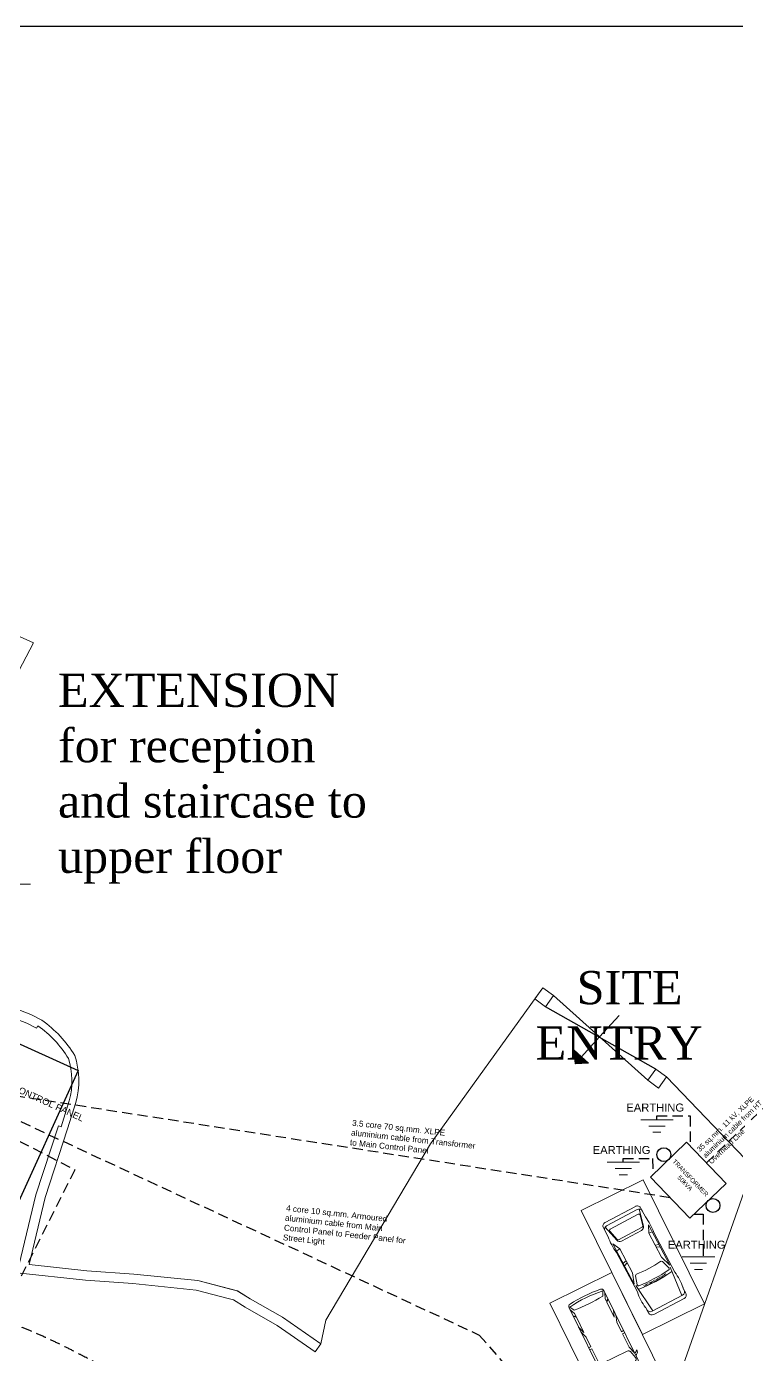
# Model space of a CAD drawing. Header units: inches. Extents: x 527934 to 2134587, y -408734 to 227304.
# Drawn here: x 731264 to 756944, y -149600 to -101610 of the extents above; entities that cross this region are included whole.
import ezdxf

# ---------------------------------------------------------------- set-up
doc = ezdxf.new("R2010")
doc.units = ezdxf.units.IN
doc.header["$MEASUREMENT"] = 0
doc.linetypes.add('HIDDEN', pattern=[0.375, 0.25, -0.125])
for name, color, linetype, lineweight in [('1 FOR ELEC', 3, 'Continuous', 30), ('1 LIGHT N SWITCH', 3, 'Continuous', 25), ('5 DB BOXES', 3, 'Continuous', 25), ('boundary', 1, 'Continuous', 20), ('dim', 253, 'Continuous', 9), ('K-AR-RCC', 159, 'Continuous', 9), ('LANDSCAPE', 97, 'Continuous', 9), ('Miscellaneous', 7, 'Continuous', 15), ('NEW BLOCKS', 12, 'Continuous', 30), ('partition wall', 5, 'Continuous', 20)]:
    doc.layers.add(name, color=color, linetype=linetype, lineweight=lineweight)
doc.styles.add('1.5MM TEXT', font='calibri.ttf', dxfattribs={"height": 1.5})
doc.styles.add('arial', font='arial.ttf')
doc.styles.add('ordinary', font='arial.ttf', dxfattribs={"height": 1000})
doc.styles.get("Standard").update_dxf_attribs({"font": 'arial.ttf'})

# ---------------------------------------------------------------- blocks, each defined once
blk = doc.blocks.new('A$C50A51E71')
at = {"linetype": 'Continuous'}
for p, q in [((-1.101, 0.118), (-1.101, 0.451)), ((-0.773, 0.473), (-1.066, 0.443)), ((-1.066, 0.118), (-1.066, 0.451)), ((-1.065, 0.488), (-1.005, 0.488)), ((-0.835, 0.488), (-0.404, 0.488)), ((-0.821, 0.39), (-0.806, 0.389)), ((-0.82, 0.403), (-0.805, 0.402)), ((-0.689, 0.431), (-0.772, 0.458)), ((-0.753, 0.479), (-0.313, 0.479)), ((-0.649, 0.444), (-0.753, 0.479)), ((-0.388, 0.444), (-0.649, 0.444)), ((-0.555, 0.479), (-0.539, 0.444)), ((-0.527, 0.479), (-0.518, 0.444)), ((-0.391, 0.479), (-0.388, 0.444)), ((-0.313, 0.479), (-0.388, 0.444)), ((-0.33, 0.175), (-0.33, 0.394)), ((-0.305, 0.412), (-0.305, 0.155)), ((-0.301, 0.429), (-0.138, 0.469)), ((-0.296, 0.424), (-0.192, 0.449)), ((-0.233, 0.488), (-0.134, 0.488)), ((-0.177, 0.437), (-0.177, 0.13)), ((-0.132, 0.118), (-0.132, 0.451)), ((-0.098, 0.118), (-0.098, 0.451)), ((-0.825, 0.311), (-0.81, 0.311)), ((-0.825, 0.298), (-0.81, 0.298)), ((-0.825, 0.284), (-0.81, 0.284)), ((-0.825, 0.271), (-0.81, 0.271)), ((-0.825, 0.258), (-0.81, 0.258)), ((-0.824, 0.337), (-0.809, 0.337)), ((-0.824, 0.324), (-0.81, 0.324)), ((-0.823, 0.363), (-0.808, 0.363)), ((-0.823, 0.35), (-0.809, 0.35)), ((-0.822, 0.377), (-0.807, 0.376)), ((-0.824, 0.245), (-0.81, 0.245)), ((-0.824, 0.232), (-0.809, 0.232)), ((-0.823, 0.219), (-0.809, 0.219)), ((-0.823, 0.206), (-0.808, 0.206)), ((-0.822, 0.192), (-0.807, 0.193)), ((-0.821, 0.179), (-0.806, 0.18)), ((-0.82, 0.166), (-0.805, 0.167)), ((-0.689, 0.138), (-0.772, 0.111)), ((-0.301, 0.139), (-0.138, 0.1)), ((-0.296, 0.143), (-0.192, 0.118)), ((-0.773, 0.096), (-1.066, 0.126)), ((-1.065, 0.081), (-1.005, 0.081)), ((-0.835, 0.081), (-0.404, 0.081)), ((-0.649, 0.125), (-0.753, 0.09)), ((-0.753, 0.09), (-0.313, 0.09)), ((-0.388, 0.125), (-0.649, 0.125)), ((-0.555, 0.09), (-0.539, 0.125)), ((-0.527, 0.09), (-0.518, 0.125)), ((-0.391, 0.09), (-0.388, 0.125)), ((-0.313, 0.09), (-0.388, 0.125)), ((-0.233, 0.081), (-0.134, 0.081))]:
    blk.add_line(p, q, dxfattribs=at)
for centre, radius, start, end in [((-1.064, 0.451), 0.0369, 90.0171, 179.9829), ((-1.029, 0.451), 0.0369, 90.0171, 179.9829), ((-0.92, 0.017), 0.479, 79.7616, 100.2384), ((0.532, 0.284), 1.361, 172.3671, 187.6329), ((0.547, 0.284), 1.345, 173.0262, 186.9738), ((-0.776, 0.446), 0.0123, 71.8301, 173.1644), ((-0.693, 0.419), 0.0124, 354.0256, 71.8945), ((0.54, 0.284), 1.227, 173.7528, 186.2472), ((-0.318, -0.093), 0.588, 81.6216, 98.3784), ((-0.293, 0.394), 0.0369, 103.6822, 179.9556), ((-0.293, 0.412), 0.0123, 103.7393, 180.0891), ((-0.189, 0.437), 0.0123, 0.0891, 103.6339), ((-0.169, 0.451), 0.0369, 0.0171, 89.9828), ((-0.134, 0.451), 0.0369, 359.9176, 90.0825), ((-0.693, 0.15), 0.0124, 288.1055, 5.9744), ((-0.293, 0.175), 0.0369, 180.0444, 256.3177), ((-0.293, 0.155), 0.0123, 179.911, 256.2607), ((-0.189, 0.13), 0.0123, 256.3661, 359.9108), ((-1.064, 0.118), 0.0369, 180.0171, 269.9829), ((-1.029, 0.118), 0.0369, 180.0171, 269.9829), ((-0.92, 0.552), 0.479, 259.7616, 280.2384), ((-0.776, 0.123), 0.0123, 186.8356, 288.1699), ((-0.318, 0.662), 0.588, 261.6216, 278.3784), ((-0.169, 0.118), 0.0369, 270.0172, 359.9829), ((-0.134, 0.118), 0.0369, 269.9174, 0.0824)]:
    blk.add_arc(centre, radius, start, end, dxfattribs=at)
blk = doc.blocks.new('car plan')
at = {"linetype": 'Continuous'}
for p, q in [((0.497, 6.587), (1.419, 6.587)), ((0.767, 6.578), (0.832, 6.561)), ((0.809, 6.587), (0.873, 6.566)), ((0.822, 6.614), (0.814, 6.618)), ((0.873, 6.566), (1.004, 6.566)), ((1.004, 6.566), (1.005, 6.587)), ((1.025, 6.566), (1.027, 6.587)), ((1.025, 6.566), (1.12, 6.566)), ((1.182, 6.587), (1.12, 6.566)), ((1.229, 6.587), (1.167, 6.566)), ((1.167, 6.566), (1.315, 6.566)), ((1.332, 6.587), (1.315, 6.566)), ((1.34, 6.587), (1.322, 6.566)), ((1.322, 6.566), (1.352, 6.566)), ((1.397, 6.587), (1.352, 6.566)), ((1.379, 6.556), (1.422, 6.578)), ((0.85, 6.537), (0.85, 6.295)), ((0.497, 6.245), (1.419, 6.245)), ((0.767, 6.254), (0.832, 6.271)), ((0.809, 6.245), (0.873, 6.266)), ((0.822, 6.218), (0.814, 6.214)), ((0.873, 6.266), (1.004, 6.266)), ((1.004, 6.266), (1.005, 6.245)), ((1.025, 6.266), (1.12, 6.266)), ((1.025, 6.266), (1.027, 6.245)), ((1.182, 6.245), (1.12, 6.266)), ((1.167, 6.266), (1.315, 6.266)), ((1.229, 6.245), (1.167, 6.266)), ((1.332, 6.245), (1.315, 6.266)), ((1.322, 6.266), (1.352, 6.266)), ((1.34, 6.245), (1.322, 6.266)), ((1.397, 6.245), (1.352, 6.266)), ((1.379, 6.276), (1.421, 6.254))]:
    blk.add_line(p, q, dxfattribs=at)
for centre, radius, start, end in [((0.991, 6.416), 0.54, 163.4825, 196.5175), ((0.497, 6.562), 0.0247, 90.1079, 162.4252), ((0.988, 6.416), 0.511, 162.4556, 197.5444), ((0.524, 6.562), 0.0246, 90.0276, 161.4374), ((1.576, 6.416), 0.851, 170.3706, 189.6294), ((0.761, 6.554), 0.0246, 75.1722, 170.127), ((0.833, 6.563), 0.0584, 109.6789, 155.7399), ((0.84, 6.585), 0.0349, 122.3213, 176.8404), ((0.825, 6.537), 0.0246, 359.9513, 75.2558), ((3.173, 6.416), 1.8, 175.5447, 184.4553), ((1.419, 6.562), 0.0246, 7.3198, 90.0292), ((0.238, 6.417), 1.194, 352.1758, 7.7498), ((0.224, 6.417), 1.228, 352.9727, 6.9466), ((0.497, 6.27), 0.0247, 197.5748, 269.8921), ((0.524, 6.27), 0.0246, 198.5626, 269.9724), ((0.761, 6.278), 0.0246, 189.873, 284.8278), ((0.833, 6.269), 0.0584, 204.2601, 250.3211), ((0.84, 6.247), 0.0349, 183.1596, 237.6787), ((0.825, 6.295), 0.0246, 284.7442, 0.0487), ((1.419, 6.27), 0.0246, 269.9606, 352.6107)]:
    blk.add_arc(centre, radius, start, end, dxfattribs=at)

msp = doc.modelspace()

# ---------------------------------------------------------------- hatches: boundary and pattern name
at = {"ltscale": 0.5}
h = msp.add_hatch(color=256, dxfattribs=at)
h.paths.add_polyline_path([(751106.3, -139092), (751336.5, -138841), (751059.1, -138586.5)])
h.paths.add_polyline_path([(751106.3, -139092), (751142.4, -139090.7), (751352, -138855.2), (751336.5, -138841)])
h.paths.add_polyline_path([(751142.4, -139090.7), (751590.3, -139073.8), (751352, -138855.2)])

# ---------------------------------------------------------------- linework, layer by layer
at = {"layer": '1 FOR ELEC', "color": 2, "ltscale": 400}
msp.add_line((733131, -139340.1), (730728.2, -144621), dxfattribs=at)
at = {"layer": '1 FOR ELEC', "color": 2, "linetype": 'HIDDEN', "lineweight": 30, "ltscale": 1500}
for p, q in [((755854.6, -142675.9), (759125, -139546.5)), ((754543.5, -143934.7), (730280.6, -140166.7)), ((730033.4, -140710.2), (747641, -148899)), ((754067, -141120.5), (754067, -140982.5)), ((754067, -140982.5), (755275, -140982.5)), ((755275, -140982.5), (755273.5, -142070.7)), ((729501, -141114.7), (733015, -142926.5)), ((752850.2, -142654.8), (752850.2, -142520)), ((752850.2, -142520), (753910.5, -142520)), ((753910.5, -142520), (753922.7, -143104.7)), ((733015, -142926.5), (716444.2, -175668.7)), ((755407.5, -144531.2), (755740.5, -144531.2)), ((755740.5, -144531.2), (755740.5, -146076.5)), ((747641, -148899), (752970.4, -155055.7))]:
    msp.add_line(p, q, dxfattribs=at)
at = {"layer": '1 FOR ELEC', "color": 2, "ltscale": 6}
for p, q in [((755142.1, -141933.9), (753831, -143192.6)), ((756567, -143418), (755142.1, -141933.9)), ((755255.9, -144676.7), (753831, -143192.6)), ((755255.9, -144676.7), (756567, -143418))]:
    msp.add_line(p, q, dxfattribs=at)
for centre in [(754317.6, -142380.1), (756094.7, -144216.2)]:
    msp.add_circle(centre, 249.3, dxfattribs=at)
at = {"layer": '1 FOR ELEC', "color": 2, "linetype": 'HIDDEN', "lineweight": 30, "ltscale": 1500}
msp.add_spline([(749266.6, -155173), (738320.5, -152445), (733090.5, -149543), (699077.8, -149230.1)], degree=3, dxfattribs=at)
at = {"layer": '1 LIGHT N SWITCH', "ltscale": 400}
msp.add_lwpolyline([(621260, -303488), (845108.5, -303488), (845108.5, -101610.5), (621260, -101610.5)], close=True, dxfattribs=at)
at = {"layer": '5 DB BOXES', "color": 2}
msp.add_lwpolyline([(730728.2, -144621), (728101.2, -143425.7), (730504, -138144.8), (733131, -139340.1)], dxfattribs=at)
at = {"layer": 'boundary', "ltscale": 0.25}
msp.add_line((741909.4, -149219.2), (741709.3, -149506.3), dxfattribs=at)
for points in [[(726270.7, -133857.6), (731514.9, -123882.8), (727175.9, -121933.2)], [(749937.8, -136345.5), (745875.9, -141994), (742096.2, -148356.8), (741909.4, -149219.2)], [(754600.4, -151160.1), (754600.4, -151160.1), (757536.2, -142815.2), (754418, -139567.3)]]:
    msp.add_lwpolyline(points, dxfattribs=at)
msp.add_lwpolyline([(741909.4, -149219.2), (740520.9, -148251.5), (739349.9, -147596.5), (738897.9, -147306.3), (737457.9, -146929.5), (735148.9, -146693.5), (733440, -146572.8), (731359.6, -146344), (731936.9, -143930.9), (732750.8, -141450.5), (733052.4, -140501.2, 0.1444043), (733010, -138796.8, 0.1018295), (731817.7, -137517.7), (731420.7, -137312.5), (729359.3, -136515.7)], format="xyb", dxfattribs=at)
at = {"layer": 'Defpoints', "ltscale": 0.5}
msp.add_line((754028.2, -139287), (750035.7, -137031.8), dxfattribs=at)
at = {"layer": 'dim', "color": 2}
for p, q in [((753479.5, -141120.5), (754654.5, -141120.5)), ((753773.2, -141345.5), (754360.8, -141345.5)), ((753920.1, -141570.5), (754213.9, -141570.5)), ((752262.8, -142654.8), (753437.8, -142654.8)), ((752556.5, -142879.8), (753144, -142879.8)), ((752703.4, -143104.8), (752997.1, -143104.8)), ((754980.5, -146076.5), (756155.5, -146076.5)), ((755274.2, -146301.5), (755861.8, -146301.5)), ((755421.1, -146526.5), (755714.9, -146526.5))]:
    msp.add_line(p, q, dxfattribs=at)
at = {"layer": 'K-AR-RCC', "ltscale": 0.5}
for points in [[(753571.9, -143290.6), (751329.7, -144396.2), (753540.8, -148880.7), (755783, -147775.2)], [(752435.2, -146638.5), (750193, -147744), (752404, -152228.5), (754646.3, -151123)]]:
    msp.add_lwpolyline(points, close=True, dxfattribs=at)
at = {"layer": 'Miscellaneous', "ltscale": 0.25}
for p, q in [((749645.9, -136751.4), (749937.8, -136345.5)), ((750035.7, -137031.8), (749645.9, -136751.4)), ((750327.7, -136625.8), (749937.8, -136345.5)), ((750035.7, -137031.8), (750327.7, -136625.8)), ((750327.7, -136625.8), (753736.2, -139692.9)), ((753736.2, -139692.9), (754028.2, -139287)), ((754418, -139567.3), (754028.2, -139287)), ((754126.1, -139973.2), (754418, -139567.3)), ((754126.1, -139973.2), (753736.2, -139692.9))]:
    msp.add_line(p, q, dxfattribs=at)
msp.add_lwpolyline([(726449.4, -136583), (728620.3, -132601.3), (731405.6, -132601.3)], dxfattribs=at)
at = {"layer": 'partition wall', "ltscale": 0.25}
for p, q in [((731623.9, -137808.5), (731672.9, -137721.5)), ((732810.9, -140436.5), (732512.9, -141373.7)), ((732417.9, -141342.5), (732512.9, -141373.7))]:
    msp.add_line(p, q, dxfattribs=at)
for points in [[(727175.9, -121933.2), (731514.9, -123882.8), (726270.7, -133857.6)], [(725180.9, -135270.5), (725518.9, -135427.5), (729233.9, -136842.5), (731277.9, -137632.5), (731623.9, -137808.5)], [(729359.3, -136515.7), (731420.7, -137312.5), (731817.7, -137517.7)], [(752706, -137348), (751991.1, -138127.3), (751106.3, -139092), (751590.3, -139073.8), (751106.3, -139092), (751059.1, -138586.5), (751590.3, -139073.8)], [(732417.9, -141342.5), (731599.9, -143835.5), (730926.9, -146648.5), (733399.9, -146920.5), (735113.3, -147041.7)]]:
    msp.add_lwpolyline(points, dxfattribs=at)
for points in [[(731817.7, -137517.7, -0.1018295), (733010, -138796.8, -0.1444043), (733052.4, -140501.2), (732750.8, -141450.5), (731936.9, -143930.9), (731359.6, -146344), (733440, -146572.8), (735148.9, -146693.5), (737457.9, -146929.5), (738638.9, -147238.5), (738888.9, -147300.5), (739349.9, -147596.5), (740520.9, -148251.5), (741909.4, -149219.2)], [(731672.9, -137721.5, -0.0999877), (732780.9, -138901.5, -0.1416893), (732810.9, -140436.5)]]:
    msp.add_lwpolyline(points, format="xyb", dxfattribs=at)
at = {"layer": 'partition wall'}
msp.add_lwpolyline([(735113.3, -147041.7), (737395.4, -147274.9), (738552.5, -147577.7), (738748.5, -147626.3), (739169.7, -147896.8), (740335, -148548.5), (741709.3, -149506.3)], dxfattribs=at)

# ---------------------------------------------------------------- block references
at = {"layer": 'LANDSCAPE'}
for name, p, xscale, yscale, zscale, rotation in [('A$C50A51E71', (753510.7, -143718.4), 3750.000000000125, 3750.000000000125, 3750.000000000125, 117.9477983753702), ('car plan', (777687.1, -141186.9), 4100.624999999827, 4100.624999999827, 4100.624999999827, 116.2466454262315)]:
    msp.add_blockref(name, p, dxfattribs=dict(at, xscale=xscale, yscale=yscale, zscale=zscale, rotation=rotation))

# ---------------------------------------------------------------- texts
at = {"layer": '5 DB BOXES', "color": 2, "attachment_point": 1}
for s, insert, char_height, width, rotation in [('\\pt1200;MAIN CONTROL PANEL', (729995.9, -139441.5), 236.25, 4648.896, 335.53407), ('35 sq.mm. 11 kV, XLPE aluminium cable from HT Overhead Line', (755489.2, -142158.5), 184.275, 3956.1, 43.83286), ('3.5 core 70 sq.mm. XLPE aluminium cable from Transformer to Main Control Panel', (743054.2, -141120.9), 212.625, 4564.731, 353.83191), ('4 core 10 sq.mm. Armoured aluminium cable from Main Control Panel to Feeder Panel for Street Light', (740666.5, -144201.5), 212.625, 4564.731, 353.83191)]:
    msp.add_mtext(s, dxfattribs=dict(at, insert=insert, char_height=char_height, width=width, rotation=rotation))
at = {"layer": '5 DB BOXES', "color": 2, "char_height": 289.18, "width": 140333.852, "attachment_point": 2, "style": 'arial'}
for insert in [(754004.5, -140533), (752787.8, -142067.2), (755505.5, -145489)]:
    msp.add_mtext('EARTHING', dxfattribs=dict(at, insert=insert))
at = {"layer": '5 DB BOXES', "color": 2, "insert": (755340.1, -143163.2, 248.3), "char_height": 163.107, "width": 4205.187, "attachment_point": 2, "rotation": 313.83286, "style": 'ordinary'}
msp.add_mtext('TRANSFORMER\\P50kVA', dxfattribs=at)
at = {"layer": 'NEW BLOCKS', "ltscale": 0.5, "insert": (732403.3, -124997.4), "char_height": 1200, "attachment_point": 1, "style": '1.5MM TEXT'}
msp.add_mtext_dynamic_manual_height_columns('{\\fTimes New Roman|b0|i0|c0|p18;EXTENSION \\Pfor reception and staircase to upper floor}', width=7548.854, gutter_width=3500, heights=[0], dxfattribs=at).dxf.set("width", 12075.81)
at = {"layer": 'NEW BLOCKS', "ltscale": 0.5, "insert": (749678.6, -135742.9), "char_height": 1200, "attachment_point": 1, "style": '1.5MM TEXT'}
msp.add_mtext_dynamic_manual_height_columns('\\pi1487;{\\fTimes New Roman|b0|i0|c0|p18;SITE ENTRY}', width=7548.854, gutter_width=3500, heights=[0], dxfattribs=at)

doc.saveas('drawing.dxf')
